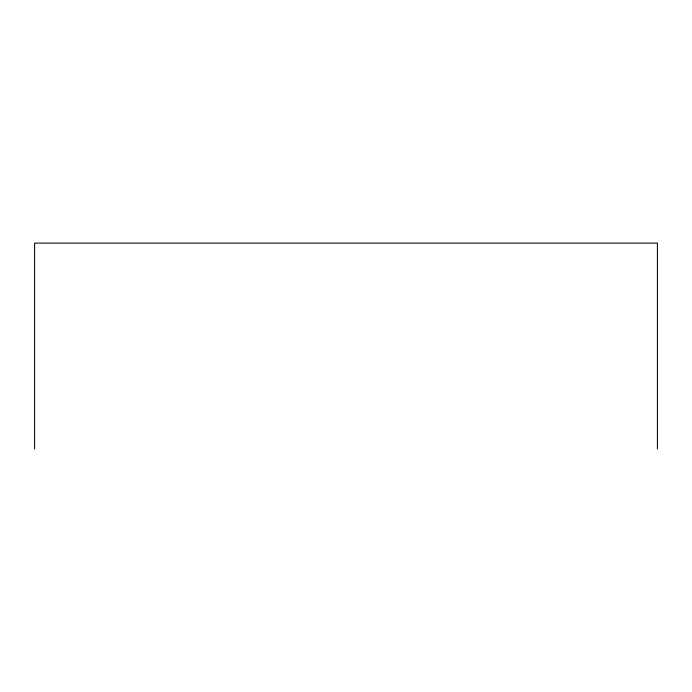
<?xml version="1.0" encoding="UTF-8"?>
<svg xmlns="http://www.w3.org/2000/svg" width="692" height="692" viewBox="0 0 692 692"><rect width="100%" height="100%" fill="white"/><g stroke="black" fill="none" stroke-linecap="round" stroke-linejoin="round"><path stroke-width="1.04" d="M657.4 448.9L657.4 243.1L34.6 243.1L34.6 448.9"/></g></svg>
